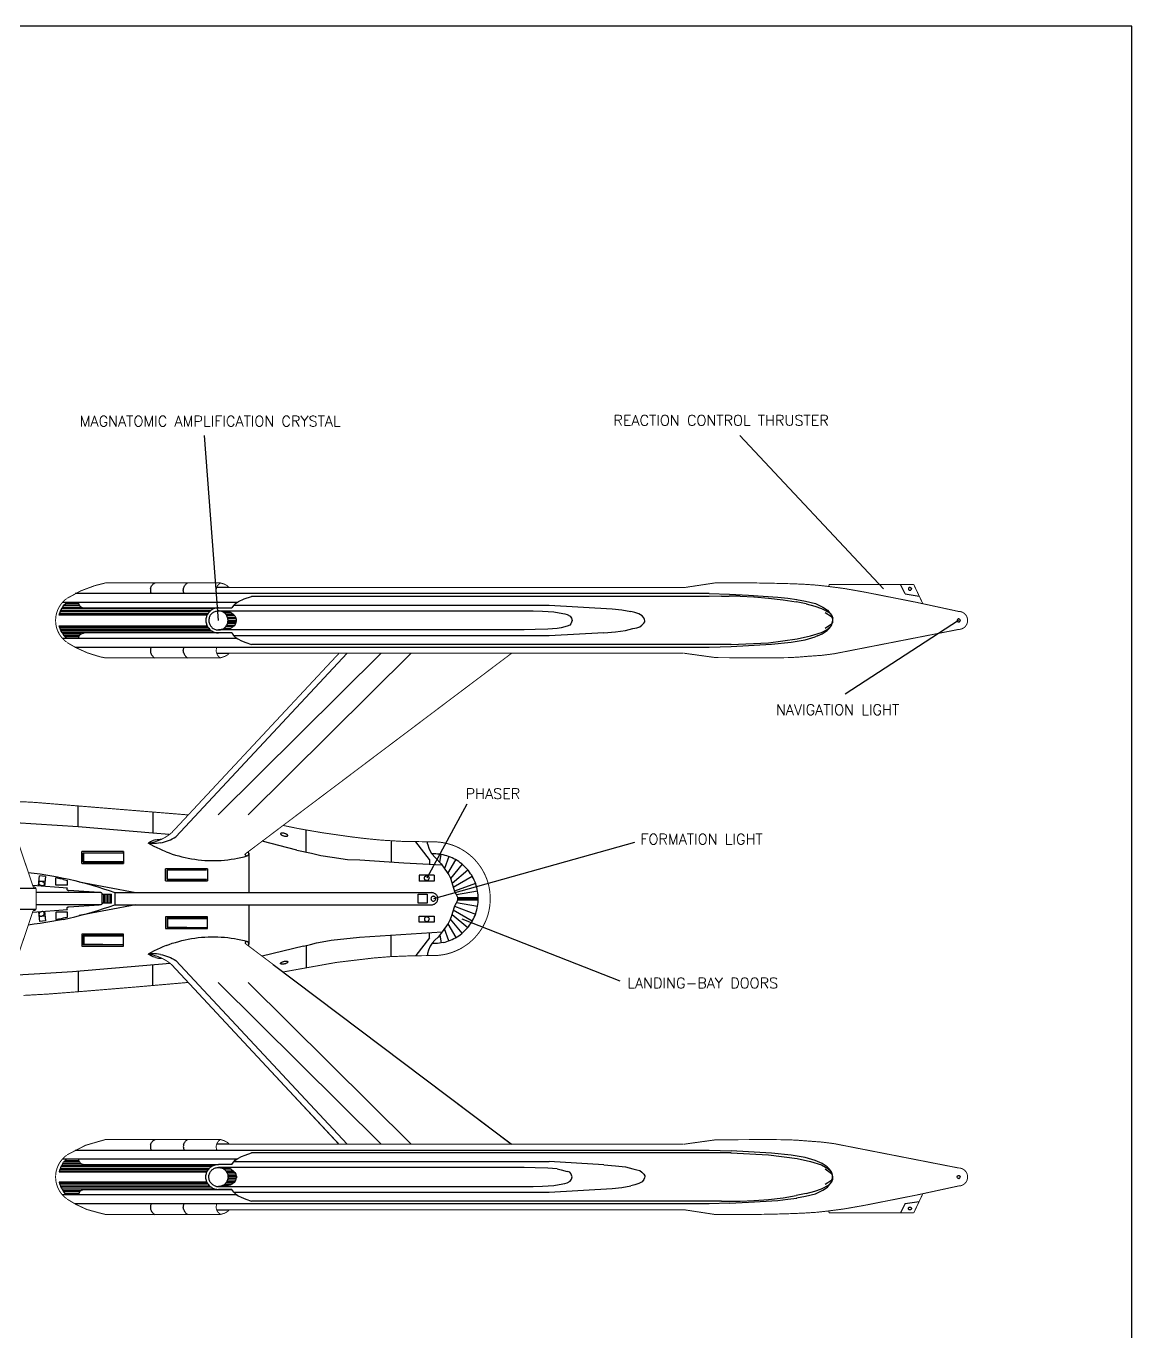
# Model space of a CAD drawing. Extents: x 0.8 to 42.3, y -0.1 to 32.5.
# Drawn here: x 27.52 to 42.33, y 15.02 to 32.52 of the extents above; entities that cross this region are included whole.
import ezdxf

# ---------------------------------------------------------------- set-up
doc = ezdxf.new("R2010")
doc.units = 0
doc.layers.get('0').update_dxf_attribs({"linetype": 'CONTINUOUS'})
doc.layers.add('AELBLOCK', color=7, linetype='CONTINUOUS')
doc.layers.add('UPPER', color=7, linetype='CONTINUOUS')
doc.styles.add('ROMANS', font='ROMAND')

# ---------------------------------------------------------------- blocks, each defined once
blk = doc.blocks.new('BORDER')
for p, q in [((1, 1), (0, 1)), ((1, 0), (1, 1))]:
    blk.add_line(p, q)

msp = doc.modelspace()

# ---------------------------------------------------------------- linework, layer by layer
at = {"layer": 'UPPER'}
for points in [[(30.091, 24.552), (29.903, 27.029)], [(37.078, 27.028), (39.003, 24.976)], [(29.183, 24.981), (29.186, 24.992), (29.191, 25.003), (29.196, 25.014), (29.203, 25.023), (29.211, 25.032), (29.219, 25.04), (29.228, 25.047), (29.238, 25.054)], [(29.63, 24.912), (29.626, 24.923), (29.623, 24.935), (29.622, 24.946), (29.621, 24.958), (29.622, 24.97), (29.624, 24.981), (29.627, 24.992), (29.632, 25.003), (29.637, 25.014), (29.644, 25.023), (29.652, 25.032), (29.66, 25.04), (29.669, 25.047), (29.679, 25.054)], [(39.293, 24.906), (39.229, 25.033)], [(36.667, 24.912), (28.17, 24.912)], [(29.183, 24.981), (29.181, 24.97), (29.18, 24.958), (29.181, 24.946), (29.182, 24.935), (29.185, 24.923), (29.189, 24.912)], [(30.236, 24.993), (30.069, 24.993)], [(30.293, 24.751), (30.32, 24.777), (30.361, 24.805), (30.436, 24.839), (30.536, 24.874)], [(36.667, 24.874), (30.536, 24.874)], [(36.667, 24.912), (36.939, 24.904)], [(36.831, 24.875), (36.667, 24.874)], [(36.831, 24.875), (36.937, 24.877)], [(37.08, 24.875), (36.937, 24.877)], [(36.939, 24.904), (37.192, 24.891)], [(37.08, 24.875), (37.267, 24.867)], [(37.192, 24.891), (37.585, 24.865)], [(37.268, 24.867), (37.463, 24.852)], [(37.463, 24.852), (37.659, 24.829), (37.833, 24.8)], [(37.585, 24.865), (37.72, 24.85)], [(39.293, 24.906), (39.481, 24.879)], [(39.359, 24.994), (39.354, 24.994), (39.349, 24.993), (39.345, 24.991), (39.341, 24.988), (39.338, 24.984), (39.337, 24.979), (39.336, 24.975), (39.337, 24.97), (39.338, 24.965), (39.341, 24.961), (39.345, 24.958), (39.349, 24.956), (39.354, 24.955), (39.359, 24.955), (39.363, 24.956), (39.368, 24.958), (39.371, 24.961), (39.374, 24.965), (39.376, 24.97), (39.376, 24.975)], [(39.359, 24.994), (39.363, 24.993), (39.368, 24.991), (39.371, 24.988), (39.374, 24.984), (39.376, 24.979), (39.376, 24.975)], [(27.958, 24.622), (27.964, 24.642), (27.97, 24.661), (27.977, 24.68), (27.986, 24.698), (27.996, 24.716), (28.007, 24.733), (28.018, 24.749), (28.031, 24.765), (28.045, 24.779), (28.06, 24.793)], [(27.982, 24.69), (29.996, 24.69)], [(30.037, 24.711), (27.993, 24.711)], [(30.341, 24.793), (28.003, 24.793)], [(28.006, 24.731), (28.253, 24.731)], [(28.232, 24.752), (28.021, 24.752)], [(28.223, 24.773), (28.039, 24.773)], [(28.22, 24.792), (28.22, 24.793)], [(28.241, 24.741), (28.235, 24.748), (28.23, 24.756), (28.226, 24.764), (28.223, 24.773), (28.221, 24.782), (28.22, 24.792)], [(28.241, 24.741), (28.248, 24.735), (28.256, 24.73), (28.265, 24.725), (28.274, 24.722), (28.283, 24.721), (28.292, 24.72)], [(28.292, 24.72), (30.091, 24.72)], [(30.091, 24.72), (30.078, 24.719), (30.064, 24.718), (30.051, 24.715), (30.038, 24.711), (30.025, 24.706), (30.013, 24.701), (30.002, 24.694), (29.99, 24.686), (29.98, 24.678), (29.97, 24.668), (29.961, 24.658), (29.953, 24.647), (29.946, 24.636), (29.94, 24.624), (29.934, 24.611), (29.93, 24.599), (29.927, 24.586), (29.925, 24.572), (29.923, 24.559), (29.923, 24.545), (29.925, 24.532), (29.927, 24.518), (29.93, 24.505), (29.934, 24.492), (29.94, 24.48), (29.946, 24.468), (29.953, 24.456), (29.961, 24.446), (29.97, 24.435), (29.98, 24.426), (29.99, 24.418), (30.002, 24.41), (30.013, 24.403), (30.025, 24.397), (30.038, 24.392), (30.051, 24.389), (30.064, 24.386), (30.078, 24.384), (30.091, 24.384)], [(30.025, 24.661), (30.015, 24.655), (30.006, 24.648), (29.998, 24.639), (29.99, 24.631), (29.983, 24.621), (29.977, 24.611), (29.973, 24.6), (29.969, 24.589), (29.966, 24.578), (29.964, 24.566), (29.963, 24.555), (29.963, 24.543), (29.965, 24.532), (29.967, 24.52), (29.971, 24.509), (29.975, 24.498), (29.98, 24.488), (29.987, 24.478), (29.994, 24.469), (30.002, 24.46), (30.01, 24.452), (30.02, 24.445), (30.03, 24.439), (30.04, 24.434), (30.051, 24.43), (30.062, 24.427), (30.074, 24.425), (30.086, 24.424), (30.097, 24.424), (30.109, 24.425), (30.12, 24.427), (30.132, 24.43), (30.143, 24.434), (30.153, 24.439), (30.163, 24.445), (30.172, 24.452), (30.181, 24.46), (30.189, 24.469), (30.196, 24.478), (30.202, 24.488), (30.208, 24.498), (30.212, 24.509), (30.216, 24.52), (30.218, 24.532), (30.219, 24.543), (30.22, 24.555), (30.219, 24.566), (30.217, 24.578), (30.214, 24.589), (30.21, 24.6), (30.205, 24.611), (30.199, 24.621), (30.193, 24.631), (30.185, 24.639), (30.177, 24.648), (30.168, 24.655), (30.158, 24.661), (30.148, 24.667), (30.137, 24.672), (30.126, 24.675), (30.115, 24.678), (30.103, 24.68), (30.091, 24.68)], [(30.025, 24.661), (30.035, 24.667), (30.046, 24.672), (30.057, 24.675), (30.068, 24.678), (30.08, 24.68), (30.091, 24.68)], [(30.091, 24.72), (30.271, 24.72)], [(30.091, 24.72), (30.271, 24.72)], [(30.15, 24.678), (30.091, 24.68)], [(30.091, 24.68), (34.189, 24.68)], [(30.15, 24.678), (30.185, 24.675), (30.217, 24.671), (30.247, 24.664), (30.269, 24.652), (30.289, 24.636)], [(30.293, 24.751), (30.271, 24.72)], [(30.298, 24.757), (34.523, 24.757)], [(34.189, 24.68), (34.31, 24.679), (34.436, 24.674), (34.587, 24.665), (34.659, 24.654), (34.734, 24.638)], [(34.523, 24.757), (35.369, 24.708), (35.498, 24.692), (35.619, 24.671)], [(37.72, 24.85), (37.84, 24.834)], [(37.965, 24.775), (37.833, 24.801)], [(37.839, 24.832), (37.958, 24.809)], [(37.958, 24.809), (38.09, 24.777)], [(37.965, 24.775), (38.081, 24.744)], [(38.081, 24.744), (38.174, 24.713), (38.275, 24.656)], [(38.09, 24.777), (38.189, 24.729), (38.251, 24.689)], [(38.251, 24.689), (38.285, 24.651)], [(29.939, 24.622), (27.958, 24.622)], [(29.942, 24.629), (27.96, 24.629)], [(27.966, 24.649), (29.954, 24.649)], [(29.972, 24.67), (27.973, 24.67)], [(30.289, 24.636), (30.313, 24.612), (30.325, 24.587), (30.329, 24.563), (30.329, 24.54), (30.325, 24.524), (30.314, 24.496), (30.301, 24.479), (30.28, 24.46), (30.25, 24.443), (30.211, 24.432), (30.162, 24.427), (30.091, 24.424)], [(30.188, 24.675), (30.127, 24.675)], [(30.263, 24.655), (30.168, 24.655)], [(30.19, 24.634), (30.293, 24.634)], [(30.312, 24.613), (30.204, 24.613)], [(30.213, 24.593), (30.324, 24.593)], [(30.324, 24.511), (30.213, 24.511)], [(30.331, 24.572), (30.218, 24.572)], [(30.218, 24.531), (30.331, 24.531)], [(30.22, 24.552), (30.332, 24.552)], [(34.734, 24.638), (34.763, 24.63), (34.806, 24.607), (34.824, 24.581), (34.831, 24.551), (34.815, 24.507), (34.802, 24.49), (34.763, 24.476), (34.685, 24.454), (34.63, 24.444), (34.506, 24.434), (34.334, 24.428), (34.189, 24.424)], [(35.723, 24.641), (35.673, 24.658), (35.619, 24.671)], [(35.697, 24.454), (35.738, 24.466), (35.765, 24.487), (35.79, 24.515), (35.805, 24.534), (35.805, 24.547), (35.799, 24.563), (35.79, 24.588), (35.768, 24.615), (35.723, 24.641)], [(38.306, 24.6), (38.22, 24.655)], [(38.223, 24.449), (38.307, 24.508)], [(38.285, 24.651), (38.309, 24.617)], [(38.306, 24.6), (38.321, 24.575)], [(38.307, 24.485), (38.324, 24.549), (38.324, 24.58)], [(38.321, 24.575), (38.319, 24.521), (38.307, 24.508)], [(38.309, 24.617), (38.324, 24.58)], [(40.009, 24.552), (38.49, 23.564)], [(40.012, 24.572), (40.007, 24.572), (40.002, 24.571), (39.998, 24.568), (39.994, 24.565), (39.992, 24.561), (39.99, 24.557), (39.989, 24.552), (39.99, 24.547), (39.992, 24.543), (39.994, 24.539), (39.998, 24.535), (40.002, 24.533), (40.007, 24.532), (40.012, 24.532), (40.016, 24.533), (40.021, 24.535), (40.024, 24.539), (40.027, 24.543), (40.029, 24.547), (40.029, 24.552)], [(40.012, 24.572), (40.016, 24.571), (40.021, 24.568), (40.024, 24.565), (40.027, 24.561), (40.029, 24.557), (40.029, 24.552)], [(28.007, 24.371), (27.996, 24.388), (27.986, 24.406), (27.977, 24.424), (27.97, 24.443), (27.964, 24.462), (27.958, 24.481)], [(27.958, 24.481), (29.939, 24.481)], [(27.96, 24.475), (29.942, 24.475)], [(29.954, 24.454), (27.966, 24.454)], [(27.973, 24.434), (29.972, 24.434)], [(29.996, 24.413), (27.982, 24.413)], [(27.993, 24.393), (30.037, 24.393)], [(28.253, 24.372), (28.006, 24.372)], [(28.007, 24.371), (28.018, 24.355), (28.031, 24.339), (28.045, 24.324), (28.06, 24.311)], [(28.021, 24.352), (28.232, 24.352)], [(28.223, 24.331), (28.039, 24.331)], [(28.22, 24.312), (28.221, 24.321), (28.223, 24.331), (28.226, 24.339), (28.23, 24.348), (28.235, 24.356), (28.241, 24.363), (28.248, 24.369), (28.256, 24.374), (28.265, 24.378), (28.274, 24.381), (28.283, 24.383), (28.292, 24.384)], [(30.091, 24.384), (28.292, 24.384)], [(34.189, 24.424), (30.091, 24.424)], [(30.271, 24.384), (30.091, 24.384)], [(30.188, 24.429), (30.127, 24.429)], [(30.168, 24.449), (30.263, 24.449)], [(30.293, 24.47), (30.19, 24.47)], [(30.204, 24.49), (30.312, 24.49)], [(30.271, 24.384), (30.294, 24.351), (30.318, 24.329), (30.352, 24.304), (30.399, 24.28), (30.457, 24.257), (30.536, 24.23)], [(34.523, 24.347), (30.298, 24.347)], [(35.256, 24.387), (34.523, 24.347)], [(35.256, 24.387), (35.41, 24.401), (35.548, 24.417), (35.646, 24.442), (35.697, 24.454)], [(37.463, 24.253), (37.847, 24.305), (38.023, 24.344)], [(37.504, 24.234), (37.764, 24.261), (37.954, 24.292), (38.085, 24.33)], [(38.025, 24.343), (38.174, 24.389), (38.259, 24.436)], [(38.117, 24.344), (38.085, 24.33)], [(38.119, 24.343), (38.179, 24.371)], [(38.179, 24.371), (38.246, 24.415)], [(38.246, 24.415), (38.278, 24.446), (38.307, 24.485)], [(38.293, 24.467), (38.259, 24.436)], [(30.341, 24.311), (28.003, 24.311)], [(36.667, 24.191), (28.17, 24.191)], [(28.22, 24.311), (28.22, 24.312)], [(29.189, 24.191), (29.185, 24.18), (29.182, 24.169), (29.181, 24.157), (29.18, 24.146), (29.181, 24.134), (29.183, 24.123), (29.186, 24.111), (29.191, 24.1), (29.196, 24.09), (29.203, 24.08), (29.211, 24.072), (29.219, 24.063), (29.228, 24.056), (29.238, 24.05)], [(29.624, 24.123), (29.622, 24.134), (29.621, 24.146), (29.622, 24.157), (29.623, 24.169), (29.626, 24.18), (29.63, 24.191)], [(36.667, 24.23), (30.536, 24.23)], [(36.667, 24.192), (36.961, 24.202)], [(36.96, 24.227), (36.826, 24.229), (36.67, 24.229)], [(36.959, 24.227), (37.463, 24.253)], [(36.962, 24.2), (37.504, 24.234)], [(29.523, 21.65), (31.817, 24.111)], [(29.624, 24.123), (29.627, 24.111), (29.632, 24.1), (29.637, 24.09), (29.644, 24.08), (29.652, 24.072), (29.66, 24.063), (29.669, 24.056), (29.679, 24.05)], [(30.069, 24.111), (30.236, 24.111)], [(32.274, 24.111), (30.089, 21.945)], [(30.491, 21.945), (32.676, 24.111)], [(28.213, 21.789), (28.213, 22.07)], [(33.422, 22.089), (32.883, 21.097)], [(29.215, 21.986), (29.215, 21.705)], [(27.368, 21.845), (28.213, 21.789), (29.215, 21.705)], [(29.215, 21.705), (29.431, 21.686)], [(31.021, 21.672), (31.019, 21.675), (31.016, 21.678), (31.013, 21.681), (31.008, 21.684), (31.003, 21.687), (30.997, 21.69), (30.99, 21.693), (30.983, 21.695), (30.976, 21.697), (30.968, 21.699), (30.961, 21.7), (30.954, 21.701), (30.948, 21.701), (30.942, 21.701), (30.937, 21.7), (30.932, 21.699), (30.929, 21.698), (30.926, 21.696), (30.925, 21.694), (30.924, 21.691), (30.925, 21.688), (30.926, 21.685), (30.929, 21.682), (30.933, 21.679), (30.938, 21.676), (30.943, 21.673), (30.949, 21.67), (30.956, 21.668), (30.963, 21.665), (30.97, 21.663), (30.977, 21.662), (30.984, 21.661), (30.991, 21.66), (30.998, 21.659), (31.004, 21.66), (31.009, 21.66), (31.013, 21.661), (31.017, 21.663), (31.02, 21.665), (31.021, 21.667), (31.022, 21.67), (31.021, 21.672)], [(31.268, 21.448), (31.268, 21.743)], [(29.253, 21.611), (29.235, 21.607), (29.217, 21.601), (29.2, 21.593), (29.183, 21.585), (29.167, 21.575), (29.151, 21.565)], [(29.317, 21.57), (29.289, 21.566), (29.262, 21.563), (29.234, 21.562), (29.206, 21.561), (29.179, 21.562), (29.151, 21.565)], [(29.391, 21.45), (29.349, 21.467), (29.309, 21.484), (29.269, 21.503), (29.229, 21.523), (29.19, 21.543), (29.151, 21.565)], [(29.253, 21.611), (29.271, 21.615), (29.29, 21.617), (29.309, 21.618), (29.327, 21.618)], [(29.317, 21.57), (29.344, 21.576), (29.371, 21.583), (29.398, 21.591), (29.424, 21.6), (29.449, 21.611), (29.474, 21.623), (29.499, 21.636), (29.523, 21.65)], [(31.144, 21.473), (30.676, 21.591)], [(32.407, 21.596), (32.407, 21.311)], [(32.92, 21.347), (32.736, 21.584)], [(32.892, 21.557), (32.894, 21.58)], [(32.892, 21.557), (32.915, 21.488), (32.947, 21.429), (33.001, 21.369), (33.075, 21.288), (33.123, 21.216), (33.178, 21.141), (33.199, 21.099), (33.218, 21.039), (33.254, 20.918), (33.273, 20.887), (33.29, 20.853)], [(35.667, 21.576), (32.972, 20.822)], [(28.822, 21.456), (28.261, 21.456)], [(28.261, 21.296), (28.261, 21.456)], [(28.281, 21.312), (28.281, 21.439), (28.809, 21.439), (28.281, 21.43)], [(28.287, 21.312), (28.287, 21.439)], [(28.822, 21.456), (28.822, 21.296)], [(29.391, 21.45), (29.432, 21.435), (29.474, 21.42), (29.516, 21.407), (29.559, 21.395), (29.602, 21.384), (29.645, 21.373), (29.688, 21.364), (29.732, 21.357), (29.775, 21.35), (29.819, 21.344), (29.863, 21.34), (29.908, 21.336), (29.952, 21.334), (29.996, 21.333), (30.04, 21.333), (30.085, 21.334), (30.129, 21.336), (30.173, 21.34), (30.217, 21.344), (30.261, 21.35), (30.305, 21.357), (30.349, 21.365), (30.392, 21.374), (30.435, 21.384), (30.478, 21.395)], [(30.478, 21.395), (30.473, 21.394), (30.467, 21.395), (30.462, 21.396), (30.458, 21.4), (30.455, 21.404), (30.453, 21.408), (30.452, 21.414), (30.452, 21.419), (30.454, 21.424)], [(30.478, 21.395), (30.484, 21.399), (30.489, 21.404), (30.493, 21.41), (30.496, 21.416), (30.497, 21.423), (30.497, 21.431), (30.496, 21.438), (30.493, 21.444), (30.489, 21.45)], [(30.497, 21.432), (30.497, 20.903)], [(31.144, 21.473), (31.338, 21.431), (31.464, 21.402), (31.615, 21.379), (31.822, 21.349), (31.988, 21.341), (32.576, 21.302), (33.083, 21.278)], [(33.103, 20.235), (33.128, 20.241), (33.152, 20.248), (33.176, 20.256), (33.2, 20.266), (33.223, 20.276), (33.246, 20.287), (33.268, 20.299), (33.29, 20.312), (33.311, 20.326), (33.332, 20.34), (33.352, 20.356), (33.371, 20.373), (33.39, 20.39), (33.408, 20.408), (33.425, 20.427), (33.441, 20.446), (33.457, 20.466), (33.471, 20.487), (33.485, 20.508), (33.498, 20.53), (33.51, 20.553), (33.52, 20.576), (33.53, 20.599), (33.539, 20.623), (33.547, 20.647), (33.554, 20.671), (33.56, 20.696), (33.565, 20.721), (33.568, 20.746), (33.571, 20.771), (33.573, 20.797), (33.573, 20.822), (33.573, 20.848), (33.571, 20.873), (33.568, 20.898), (33.565, 20.923), (33.56, 20.948), (33.554, 20.973), (33.547, 20.997), (33.539, 21.021), (33.53, 21.045), (33.52, 21.069), (33.51, 21.092), (33.498, 21.114), (33.485, 21.136), (33.471, 21.157), (33.457, 21.178), (33.441, 21.198), (33.425, 21.218), (33.408, 21.236), (33.39, 21.255), (33.371, 21.272), (33.352, 21.288), (33.332, 21.304), (33.311, 21.319), (33.29, 21.333), (33.268, 21.346), (33.246, 21.358), (33.223, 21.369), (33.2, 21.379), (33.176, 21.388), (33.152, 21.396), (33.128, 21.403), (33.103, 21.409), (33.078, 21.414), (33.053, 21.418), (33.028, 21.421), (33.003, 21.423), (32.977, 21.424), (32.952, 21.424)], [(33.058, 21.312), (33.076, 21.415)], [(33.177, 21.388), (33.119, 21.226)], [(28.261, 21.296), (28.822, 21.296)], [(28.281, 21.319), (28.809, 21.319)], [(28.281, 21.312), (28.809, 21.312)], [(28.809, 21.319), (28.809, 21.312)], [(29.944, 21.224), (29.383, 21.224)], [(29.383, 21.063), (29.383, 21.224)], [(29.403, 21.08), (29.403, 21.207), (29.932, 21.207), (29.403, 21.198)], [(29.41, 21.08), (29.41, 21.207)], [(29.944, 21.224), (29.944, 21.063)], [(32.92, 21.347), (32.92, 21.286)], [(33.167, 21.161), (33.272, 21.343)], [(33.358, 21.283), (33.201, 21.095)], [(33.222, 21.032), (33.432, 21.209)], [(27.544, 21.175), (27.623, 21.166), (27.702, 21.155), (27.78, 21.143), (27.859, 21.129), (27.937, 21.115), (28.015, 21.099), (28.092, 21.082), (28.169, 21.064), (28.247, 21.045), (28.323, 21.024), (28.4, 21.002), (28.476, 20.979), (28.551, 20.955), (28.627, 20.93), (28.702, 20.903)], [(27.601, 21.005), (28.069, 20.966)], [(27.682, 20.998), (27.693, 21.128)], [(27.759, 21.021), (27.76, 21.016), (27.759, 21.011), (27.757, 21.007), (27.754, 21.003), (27.751, 21), (27.746, 20.997), (27.741, 20.996), (27.736, 20.995), (27.729, 20.995), (27.723, 20.996), (27.717, 20.998), (27.711, 21.001), (27.705, 21.004), (27.7, 21.008), (27.695, 21.013), (27.692, 21.018), (27.689, 21.023), (27.687, 21.028), (27.686, 21.034), (27.686, 21.039), (27.688, 21.043), (27.69, 21.047), (27.693, 21.051), (27.697, 21.054), (27.702, 21.056), (27.707, 21.057), (27.713, 21.057), (27.719, 21.057), (27.726, 21.055), (27.732, 21.053), (27.738, 21.05), (27.743, 21.046), (27.748, 21.042), (27.752, 21.037), (27.756, 21.032), (27.758, 21.026), (27.759, 21.021)], [(27.688, 21.063), (27.767, 21.056)], [(27.773, 21.121), (27.693, 21.128)], [(27.773, 21.121), (27.762, 20.991)], [(28.018, 21.08), (28.001, 21.083), (27.983, 21.087), (27.966, 21.09), (27.949, 21.094), (27.932, 21.097), (27.914, 21.1)], [(28.069, 21.004), (27.914, 21.004), (27.914, 21.1)], [(28.018, 21.08), (28.035, 21.076), (28.052, 21.072), (28.069, 21.068)], [(28.069, 21.004), (28.069, 21.068)], [(28.227, 21.05), (28.985, 20.903)], [(29.383, 21.063), (29.944, 21.063)], [(29.403, 21.086), (29.932, 21.086)], [(29.403, 21.08), (29.932, 21.08)], [(29.932, 21.086), (29.932, 21.08)], [(32.982, 21.136), (32.781, 21.136), (32.781, 21.055)], [(32.982, 21.055), (32.781, 21.055)], [(32.897, 21.068), (32.892, 21.066), (32.886, 21.065), (32.88, 21.065), (32.874, 21.066), (32.869, 21.068), (32.864, 21.071), (32.859, 21.075), (32.856, 21.08), (32.853, 21.085), (32.852, 21.091), (32.851, 21.097), (32.852, 21.103), (32.853, 21.109), (32.856, 21.114), (32.859, 21.119), (32.864, 21.123), (32.869, 21.126), (32.874, 21.128), (32.88, 21.129), (32.886, 21.129), (32.892, 21.128), (32.897, 21.126), (32.903, 21.123), (32.907, 21.119), (32.91, 21.114), (32.913, 21.109), (32.915, 21.103), (32.915, 21.097)], [(32.897, 21.068), (32.903, 21.071), (32.907, 21.075), (32.91, 21.08), (32.913, 21.085), (32.915, 21.091), (32.915, 21.097)], [(32.982, 21.136), (32.982, 21.055)], [(33.238, 20.976), (33.493, 21.123)], [(33.537, 21.028), (33.253, 20.925)], [(26.813, 20.962), (27.648, 20.962)], [(27.609, 20.983), (27.616, 20.983)], [(28.514, 20.903), (27.648, 20.903)], [(28.069, 20.937), (28.066, 20.941), (28.064, 20.946), (28.063, 20.951), (28.064, 20.957), (28.066, 20.961), (28.069, 20.966)], [(28.069, 20.937), (28.074, 20.935), (28.078, 20.933), (28.084, 20.933), (28.089, 20.934)], [(28.495, 20.903), (28.089, 20.934)], [(28.531, 20.893), (28.529, 20.896), (28.527, 20.899), (28.524, 20.9), (28.521, 20.902), (28.518, 20.903), (28.514, 20.903)], [(28.531, 20.893), (28.532, 20.89), (28.533, 20.887), (28.534, 20.884)], [(28.534, 20.884), (28.657, 20.884)], [(28.657, 20.761), (28.534, 20.761), (28.534, 20.884)], [(28.554, 20.884), (28.554, 20.761)], [(28.575, 20.761), (28.575, 20.884)], [(28.595, 20.884), (28.595, 20.761)], [(28.616, 20.761), (28.616, 20.884)], [(28.636, 20.884), (28.636, 20.761)], [(28.657, 20.761), (28.657, 20.884)], [(28.702, 20.903), (28.702, 20.741)], [(28.702, 20.903), (32.951, 20.903)], [(32.768, 20.882), (32.888, 20.882)], [(32.888, 20.762), (32.768, 20.762), (32.768, 20.882)], [(32.888, 20.882), (32.888, 20.762)], [(33.29, 20.853), (33.293, 20.843), (33.293, 20.801), (33.286, 20.782), (33.278, 20.762), (33.26, 20.732), (33.254, 20.722), (33.25, 20.709), (33.215, 20.594), (33.197, 20.543), (33.168, 20.489), (33.088, 20.376), (33.034, 20.306), (32.99, 20.265), (32.955, 20.227), (32.93, 20.185), (32.905, 20.131), (32.892, 20.088)], [(33.004, 20.822), (33.003, 20.828), (33.001, 20.834), (32.999, 20.839), (32.995, 20.844), (32.991, 20.848), (32.986, 20.851), (32.98, 20.853), (32.974, 20.854), (32.969, 20.854), (32.963, 20.853), (32.957, 20.851), (32.952, 20.848), (32.948, 20.844), (32.944, 20.839), (32.942, 20.834), (32.94, 20.828), (32.939, 20.822), (32.94, 20.816), (32.942, 20.811), (32.944, 20.805), (32.948, 20.801), (32.952, 20.797), (32.957, 20.793), (32.963, 20.791), (32.969, 20.79), (32.974, 20.79), (32.98, 20.791), (32.986, 20.793), (32.991, 20.797), (32.995, 20.801), (32.999, 20.805), (33.001, 20.811), (33.003, 20.816), (33.004, 20.822)], [(32.951, 20.741), (32.961, 20.742), (32.97, 20.744), (32.98, 20.747), (32.988, 20.751), (32.997, 20.756), (33.004, 20.762), (33.011, 20.769), (33.017, 20.776), (33.022, 20.785), (33.026, 20.794), (33.029, 20.803), (33.031, 20.812), (33.032, 20.822), (33.031, 20.832), (33.029, 20.842), (33.026, 20.851), (33.022, 20.86), (33.017, 20.868), (33.011, 20.876), (33.004, 20.883), (32.997, 20.889), (32.988, 20.894), (32.98, 20.898), (32.97, 20.901), (32.961, 20.902), (32.951, 20.903)], [(33.28, 20.877), (33.564, 20.927)], [(33.292, 20.836), (33.573, 20.836)], [(26.813, 20.682), (27.648, 20.682)], [(27.601, 20.64), (28.069, 20.679)], [(27.616, 20.662), (27.609, 20.662)], [(28.534, 20.761), (28.533, 20.757), (28.532, 20.754), (28.531, 20.751), (28.529, 20.748), (28.527, 20.746), (28.524, 20.744), (28.521, 20.743), (28.518, 20.742), (28.514, 20.741), (27.648, 20.741)], [(27.762, 20.653), (27.773, 20.524)], [(28.015, 20.545), (28.092, 20.562), (28.169, 20.58), (28.247, 20.6), (28.323, 20.62), (28.4, 20.642), (28.476, 20.665), (28.551, 20.689), (28.627, 20.715), (28.702, 20.741)], [(28.069, 20.679), (28.066, 20.683), (28.064, 20.688), (28.063, 20.693), (28.064, 20.698), (28.066, 20.703), (28.069, 20.707), (28.074, 20.71), (28.078, 20.712), (28.084, 20.712), (28.089, 20.711), (28.495, 20.741)], [(28.985, 20.741), (28.227, 20.595)], [(28.702, 20.741), (32.951, 20.741)], [(30.497, 20.741), (30.497, 20.212)], [(33.493, 20.521), (33.238, 20.668)], [(33.253, 20.72), (33.537, 20.616)], [(33.564, 20.718), (33.28, 20.768)], [(33.573, 20.822), (33.292, 20.822)], [(33.292, 20.808), (33.573, 20.808)], [(28.015, 20.545), (27.937, 20.529), (27.859, 20.515), (27.78, 20.502), (27.702, 20.49), (27.623, 20.479), (27.544, 20.469)], [(27.682, 20.646), (27.693, 20.517)], [(27.759, 20.623), (27.76, 20.629), (27.759, 20.633), (27.757, 20.638), (27.754, 20.642), (27.751, 20.645), (27.746, 20.647), (27.741, 20.649), (27.736, 20.65), (27.729, 20.649), (27.723, 20.648), (27.717, 20.646), (27.711, 20.644), (27.705, 20.64), (27.7, 20.636), (27.695, 20.631), (27.692, 20.626), (27.689, 20.621), (27.687, 20.616), (27.686, 20.611), (27.686, 20.606), (27.688, 20.601), (27.69, 20.597), (27.693, 20.593), (27.697, 20.591), (27.702, 20.589), (27.707, 20.587), (27.713, 20.587), (27.719, 20.588), (27.726, 20.589), (27.732, 20.592), (27.738, 20.595), (27.743, 20.599), (27.748, 20.603), (27.752, 20.608), (27.756, 20.613), (27.758, 20.618), (27.759, 20.623)], [(27.767, 20.588), (27.688, 20.581)], [(27.773, 20.524), (27.693, 20.517)], [(27.914, 20.641), (27.914, 20.544)], [(28.069, 20.641), (27.914, 20.641)], [(27.914, 20.544), (27.932, 20.547), (27.949, 20.551), (27.966, 20.554), (27.983, 20.558), (28.001, 20.561), (28.018, 20.565), (28.035, 20.569), (28.052, 20.572), (28.069, 20.576)], [(28.069, 20.576), (28.069, 20.641)], [(29.944, 20.581), (29.383, 20.581), (29.383, 20.421)], [(29.932, 20.564), (29.403, 20.564)], [(29.403, 20.564), (29.403, 20.437)], [(29.403, 20.558), (29.932, 20.558)], [(29.41, 20.564), (29.41, 20.437)], [(29.932, 20.558), (29.932, 20.564)], [(29.944, 20.421), (29.944, 20.581)], [(32.781, 20.589), (32.982, 20.589)], [(32.982, 20.589), (32.982, 20.509), (32.781, 20.509), (32.781, 20.589)], [(32.897, 20.576), (32.892, 20.578), (32.886, 20.579), (32.88, 20.579), (32.874, 20.578), (32.869, 20.576), (32.864, 20.573), (32.859, 20.569), (32.856, 20.564), (32.853, 20.559), (32.852, 20.553), (32.851, 20.547), (32.852, 20.542), (32.853, 20.536), (32.856, 20.531), (32.859, 20.526), (32.864, 20.522), (32.869, 20.519), (32.874, 20.517), (32.88, 20.516), (32.886, 20.516), (32.892, 20.517), (32.897, 20.519), (32.903, 20.522), (32.907, 20.526), (32.91, 20.531), (32.913, 20.536), (32.915, 20.542), (32.915, 20.547)], [(32.897, 20.576), (32.903, 20.573), (32.907, 20.569), (32.91, 20.564), (32.913, 20.559), (32.915, 20.553), (32.915, 20.547)], [(33.167, 20.484), (33.272, 20.301)], [(33.358, 20.361), (33.201, 20.549)], [(33.222, 20.612), (33.432, 20.435)], [(35.475, 19.715), (33.358, 20.549)], [(28.261, 20.349), (28.261, 20.188), (28.822, 20.188), (28.822, 20.349), (28.261, 20.349)], [(28.281, 20.332), (28.809, 20.332)], [(28.809, 20.205), (28.281, 20.205), (28.281, 20.332)], [(28.281, 20.326), (28.809, 20.326)], [(28.287, 20.332), (28.287, 20.205)], [(28.809, 20.326), (28.809, 20.332)], [(29.383, 20.421), (29.944, 20.421)], [(29.391, 20.194), (29.432, 20.21), (29.474, 20.224), (29.516, 20.237), (29.559, 20.25), (29.602, 20.261), (29.645, 20.271), (29.688, 20.28), (29.732, 20.288), (29.775, 20.295), (29.819, 20.3), (29.863, 20.305), (29.908, 20.308), (29.952, 20.31), (29.996, 20.311), (30.04, 20.311), (30.085, 20.31), (30.129, 20.308), (30.173, 20.305), (30.217, 20.3), (30.261, 20.294), (30.305, 20.288), (30.349, 20.28), (30.392, 20.271), (30.435, 20.261), (30.478, 20.249)], [(29.403, 20.447), (29.932, 20.437)], [(29.403, 20.437), (29.932, 20.437)], [(31.23, 20.188), (31.325, 20.21), (31.406, 20.231), (31.483, 20.245), (31.603, 20.265), (31.98, 20.306), (33.088, 20.376)], [(32.407, 20.048), (32.407, 20.333)], [(32.92, 20.297), (32.92, 20.359)], [(33.058, 20.332), (33.076, 20.23)], [(33.177, 20.257), (33.119, 20.418)], [(28.809, 20.205), (28.281, 20.214)], [(29.391, 20.194), (29.349, 20.178), (29.309, 20.16), (29.269, 20.141), (29.229, 20.122), (29.19, 20.101), (29.151, 20.08)], [(30.478, 20.25), (30.473, 20.25), (30.467, 20.25), (30.462, 20.248), (30.458, 20.245), (30.455, 20.241), (30.453, 20.236), (30.452, 20.231), (30.452, 20.225), (30.454, 20.22)], [(30.497, 20.214), (30.497, 20.221), (30.496, 20.228), (30.493, 20.235), (30.489, 20.241), (30.484, 20.246), (30.478, 20.25)], [(30.497, 20.214), (30.496, 20.207), (30.493, 20.2), (30.489, 20.194)], [(31.23, 20.188), (30.676, 20.053)], [(31.268, 20.196), (31.268, 19.902)], [(32.92, 20.297), (32.736, 20.06)], [(33.103, 20.235), (33.078, 20.23), (33.053, 20.226), (33.028, 20.223), (33.003, 20.221), (32.977, 20.22), (32.952, 20.221)], [(27.395, 19.8), (27.775, 19.823), (28.136, 19.848), (29.445, 19.959)], [(29.317, 20.074), (29.289, 20.078), (29.262, 20.081), (29.234, 20.083), (29.206, 20.083), (29.179, 20.082), (29.151, 20.08)], [(29.253, 20.033), (29.235, 20.038), (29.217, 20.044), (29.2, 20.051), (29.183, 20.059), (29.167, 20.069), (29.151, 20.08)], [(29.253, 20.033), (29.271, 20.03), (29.29, 20.027), (29.309, 20.026), (29.327, 20.027)], [(29.317, 20.074), (29.344, 20.069), (29.371, 20.062), (29.398, 20.054), (29.424, 20.044), (29.449, 20.034), (29.474, 20.022), (29.499, 20.009), (29.523, 19.995)], [(29.523, 19.995), (31.817, 17.534)], [(31.021, 19.972), (31.019, 19.969), (31.016, 19.966), (31.013, 19.963), (31.008, 19.96), (31.003, 19.957), (30.997, 19.954), (30.99, 19.951), (30.983, 19.949), (30.976, 19.947), (30.968, 19.946), (30.961, 19.944), (30.954, 19.944), (30.948, 19.943), (30.942, 19.944), (30.937, 19.944), (30.932, 19.945), (30.929, 19.947), (30.926, 19.949), (30.925, 19.951), (30.924, 19.953), (30.925, 19.956), (30.926, 19.959), (30.929, 19.962), (30.933, 19.965), (30.938, 19.968), (30.943, 19.971), (30.949, 19.974), (30.956, 19.977), (30.963, 19.979), (30.97, 19.981), (30.977, 19.983), (30.984, 19.984), (30.991, 19.985), (30.998, 19.985), (31.004, 19.985), (31.009, 19.984), (31.013, 19.983), (31.017, 19.982), (31.02, 19.98), (31.021, 19.977), (31.022, 19.975), (31.021, 19.972)], [(32.892, 20.088), (32.894, 20.064)], [(28.213, 19.855), (28.213, 19.574)], [(29.215, 19.658), (29.215, 19.939)], [(31.707, 17.534), (29.464, 19.939)], [(30.827, 19.939), (34.019, 17.534)], [(32.274, 17.534), (30.089, 19.7)], [(30.491, 19.7), (32.676, 17.534)], [(29.183, 17.522), (29.181, 17.51), (29.18, 17.499), (29.181, 17.487), (29.182, 17.475), (29.185, 17.464), (29.189, 17.453)], [(29.183, 17.522), (29.186, 17.533), (29.191, 17.544), (29.196, 17.554), (29.203, 17.564), (29.211, 17.573), (29.219, 17.581), (29.228, 17.588), (29.238, 17.594)], [(29.624, 17.522), (29.622, 17.51), (29.621, 17.499), (29.622, 17.487), (29.623, 17.475), (29.626, 17.464), (29.63, 17.453)], [(29.624, 17.522), (29.627, 17.533), (29.632, 17.544), (29.637, 17.554), (29.644, 17.564), (29.652, 17.573), (29.66, 17.581), (29.669, 17.588), (29.679, 17.594)], [(30.236, 17.534), (30.069, 17.534)], [(28.003, 17.334), (30.341, 17.334)], [(28.007, 17.273), (28.018, 17.29), (28.031, 17.305), (28.045, 17.32), (28.06, 17.334)], [(28.17, 17.453), (36.667, 17.453)], [(28.22, 17.332), (28.22, 17.334)], [(28.241, 17.282), (28.235, 17.289), (28.23, 17.297), (28.226, 17.305), (28.223, 17.314), (28.221, 17.323), (28.22, 17.332)], [(30.271, 17.261), (30.279, 17.274), (30.296, 17.296), (30.318, 17.316), (30.351, 17.34), (30.399, 17.365), (30.451, 17.386), (30.536, 17.415)], [(36.667, 17.415), (30.536, 17.415)], [(36.667, 17.452), (36.961, 17.443)], [(36.96, 17.418), (36.826, 17.416), (36.67, 17.416)], [(36.959, 17.418), (37.463, 17.391), (37.847, 17.339), (38.023, 17.3)], [(38.117, 17.3), (38.085, 17.315), (37.954, 17.353), (37.764, 17.384), (37.504, 17.411), (36.962, 17.445)], [(28.007, 17.273), (27.996, 17.256), (27.986, 17.239), (27.977, 17.221), (27.97, 17.202), (27.964, 17.183), (27.958, 17.163)], [(27.958, 17.163), (29.939, 17.163)], [(27.96, 17.169), (29.942, 17.169)], [(29.954, 17.19), (27.966, 17.19)], [(27.973, 17.211), (29.972, 17.211)], [(29.996, 17.231), (27.982, 17.231)], [(27.993, 17.252), (30.037, 17.252)], [(28.006, 17.272), (28.253, 17.272)], [(28.232, 17.293), (28.021, 17.293)], [(28.039, 17.313), (28.223, 17.313)], [(28.241, 17.282), (28.248, 17.275), (28.256, 17.27), (28.265, 17.266), (28.274, 17.263), (28.283, 17.261), (28.292, 17.261)], [(28.292, 17.261), (30.091, 17.261)], [(30.013, 16.944), (30.002, 16.95), (29.99, 16.958), (29.98, 16.967), (29.97, 16.976), (29.961, 16.986), (29.953, 16.997), (29.946, 17.008), (29.94, 17.02), (29.934, 17.033), (29.93, 17.046), (29.927, 17.059), (29.925, 17.072), (29.923, 17.086), (29.923, 17.099), (29.925, 17.113), (29.927, 17.126), (29.93, 17.139), (29.934, 17.152), (29.94, 17.165), (29.946, 17.177), (29.953, 17.188), (29.961, 17.199), (29.97, 17.209), (29.98, 17.218), (29.99, 17.227), (30.002, 17.235), (30.013, 17.241), (30.025, 17.247), (30.038, 17.252), (30.051, 17.256), (30.064, 17.258), (30.078, 17.26), (30.091, 17.261)], [(30.025, 16.983), (30.015, 16.989), (30.006, 16.997), (29.998, 17.005), (29.99, 17.014), (29.983, 17.023), (29.977, 17.033), (29.973, 17.044), (29.969, 17.055), (29.966, 17.066), (29.964, 17.078), (29.963, 17.09), (29.963, 17.101), (29.965, 17.113), (29.967, 17.124), (29.971, 17.135), (29.975, 17.146), (29.98, 17.157), (29.987, 17.166), (29.994, 17.176), (30.002, 17.184), (30.01, 17.192), (30.02, 17.199), (30.03, 17.205), (30.04, 17.21), (30.051, 17.214), (30.062, 17.217), (30.074, 17.22), (30.086, 17.221), (30.097, 17.221), (30.109, 17.22), (30.12, 17.217), (30.132, 17.214), (30.143, 17.21), (30.153, 17.205), (30.163, 17.199), (30.172, 17.192), (30.181, 17.184), (30.189, 17.176), (30.196, 17.166), (30.202, 17.157), (30.208, 17.146), (30.212, 17.135), (30.216, 17.124), (30.218, 17.113), (30.219, 17.101), (30.22, 17.09), (30.219, 17.078), (30.217, 17.066), (30.214, 17.055), (30.21, 17.044), (30.205, 17.033), (30.199, 17.023), (30.193, 17.014), (30.185, 17.005), (30.177, 16.997), (30.168, 16.989), (30.158, 16.983), (30.148, 16.977), (30.137, 16.973), (30.126, 16.969), (30.115, 16.966), (30.103, 16.965), (30.091, 16.964)], [(30.271, 17.261), (30.091, 17.261)], [(30.15, 17.219), (30.091, 17.221)], [(34.189, 17.221), (30.091, 17.221)], [(30.15, 17.219), (30.185, 17.216), (30.217, 17.211), (30.247, 17.204), (30.269, 17.193), (30.289, 17.177), (30.313, 17.153), (30.325, 17.128), (30.329, 17.104), (30.329, 17.081), (30.325, 17.065), (30.314, 17.036), (30.301, 17.019), (30.28, 17), (30.25, 16.983), (30.211, 16.973), (30.162, 16.968), (30.091, 16.964)], [(30.127, 17.216), (30.188, 17.216)], [(30.263, 17.195), (30.168, 17.195)], [(30.19, 17.175), (30.293, 17.175)], [(30.312, 17.154), (30.204, 17.154)], [(30.298, 17.298), (34.523, 17.298)], [(34.63, 17.2), (34.506, 17.211), (34.334, 17.216), (34.189, 17.221)], [(35.256, 17.257), (34.523, 17.298)], [(34.63, 17.2), (34.685, 17.19), (34.763, 17.168)], [(34.734, 17.007), (34.763, 17.015), (34.806, 17.038), (34.824, 17.063), (34.831, 17.094), (34.815, 17.137), (34.802, 17.155), (34.763, 17.168)], [(35.256, 17.257), (35.41, 17.244), (35.548, 17.227), (35.646, 17.203), (35.697, 17.19)], [(35.697, 17.19), (35.738, 17.178), (35.765, 17.157), (35.79, 17.129), (35.805, 17.11), (35.805, 17.097), (35.799, 17.081), (35.79, 17.057), (35.768, 17.029), (35.723, 17.003), (35.673, 16.987), (35.619, 16.973)], [(38.025, 17.301), (38.174, 17.256), (38.259, 17.208), (38.293, 17.177)], [(38.246, 17.229), (38.179, 17.273), (38.119, 17.301)], [(38.321, 17.069), (38.319, 17.124), (38.307, 17.136), (38.223, 17.195)], [(38.324, 17.065), (38.324, 17.096), (38.307, 17.16), (38.278, 17.198), (38.246, 17.229)], [(27.958, 17.022), (27.964, 17.002), (27.97, 16.983), (27.977, 16.964), (27.986, 16.946), (27.996, 16.929), (28.007, 16.912), (28.018, 16.895), (28.031, 16.88), (28.045, 16.865), (28.06, 16.851)], [(29.939, 17.022), (27.958, 17.022)], [(27.96, 17.016), (29.942, 17.016)], [(29.954, 16.995), (27.966, 16.995)], [(30.025, 16.983), (30.035, 16.977), (30.046, 16.973), (30.057, 16.969), (30.068, 16.966), (30.08, 16.965), (30.091, 16.964)], [(30.168, 16.99), (30.263, 16.99)], [(30.293, 17.01), (30.19, 17.01)], [(30.204, 17.031), (30.312, 17.031)], [(30.213, 17.134), (30.324, 17.134)], [(30.324, 17.051), (30.213, 17.051)], [(30.218, 17.113), (30.331, 17.113)], [(30.331, 17.072), (30.218, 17.072)], [(30.332, 17.093), (30.22, 17.093)], [(30.332, 17.103), (30.332, 17.082)], [(34.189, 16.964), (34.31, 16.966), (34.436, 16.97), (34.587, 16.979)], [(34.587, 16.979), (34.659, 16.99), (34.734, 17.007)], [(38.081, 16.901), (38.174, 16.932), (38.275, 16.989)], [(38.306, 17.044), (38.22, 16.99)], [(38.251, 16.956), (38.285, 16.994)], [(38.285, 16.994), (38.309, 17.028)], [(38.306, 17.044), (38.321, 17.069)], [(38.309, 17.028), (38.324, 17.065)], [(40.012, 17.073), (40.007, 17.073), (40.002, 17.074), (39.998, 17.076), (39.994, 17.079), (39.992, 17.083), (39.99, 17.088), (39.989, 17.093), (39.99, 17.097), (39.992, 17.102), (39.994, 17.106), (39.998, 17.109), (40.002, 17.111), (40.007, 17.112), (40.012, 17.112), (40.016, 17.111), (40.021, 17.109), (40.024, 17.106), (40.027, 17.102), (40.029, 17.097), (40.029, 17.093)], [(40.012, 17.073), (40.016, 17.074), (40.021, 17.076), (40.024, 17.079), (40.027, 17.083), (40.029, 17.088), (40.029, 17.093)], [(27.973, 16.974), (29.972, 16.974)], [(29.996, 16.954), (27.982, 16.954)], [(27.993, 16.933), (30.037, 16.933)], [(30.341, 16.851), (28.003, 16.851)], [(28.006, 16.913), (28.253, 16.913)], [(28.232, 16.892), (28.021, 16.892)], [(28.039, 16.872), (28.223, 16.872)], [(28.241, 16.903), (28.235, 16.896), (28.23, 16.889), (28.226, 16.88), (28.223, 16.871), (28.221, 16.862), (28.22, 16.853)], [(28.22, 16.851), (28.22, 16.853)], [(28.241, 16.903), (28.248, 16.91), (28.256, 16.915), (28.265, 16.919), (28.274, 16.922), (28.283, 16.924), (28.292, 16.924)], [(28.292, 16.924), (30.091, 16.924)], [(30.013, 16.944), (30.025, 16.938), (30.038, 16.933), (30.051, 16.929), (30.064, 16.927), (30.078, 16.925), (30.091, 16.924)], [(30.091, 16.964), (34.189, 16.964)], [(30.271, 16.924), (30.091, 16.924)], [(30.091, 16.924), (30.271, 16.924)], [(30.188, 16.969), (30.127, 16.969)], [(30.296, 16.889), (30.271, 16.924)], [(30.296, 16.889), (30.32, 16.866), (30.354, 16.842), (30.398, 16.821), (30.458, 16.797), (30.536, 16.77)], [(30.298, 16.887), (34.523, 16.887)], [(34.523, 16.887), (35.369, 16.937), (35.498, 16.952), (35.619, 16.973)], [(37.463, 16.792), (37.659, 16.815), (37.833, 16.844)], [(37.585, 16.779), (37.72, 16.794), (37.84, 16.81)], [(37.965, 16.87), (37.833, 16.843)], [(37.839, 16.812), (37.958, 16.836)], [(37.958, 16.836), (38.09, 16.868)], [(37.965, 16.87), (38.081, 16.901)], [(38.09, 16.868), (38.189, 16.915), (38.251, 16.956)], [(36.667, 16.732), (28.17, 16.732)], [(29.189, 16.732), (29.185, 16.721), (29.182, 16.71), (29.181, 16.698), (29.18, 16.686), (29.181, 16.675), (29.183, 16.663), (29.186, 16.652), (29.191, 16.641), (29.196, 16.631), (29.203, 16.621), (29.211, 16.612), (29.219, 16.604), (29.228, 16.597), (29.238, 16.591)], [(29.624, 16.663), (29.622, 16.675), (29.621, 16.686), (29.622, 16.698), (29.623, 16.71), (29.626, 16.721), (29.63, 16.732)], [(29.624, 16.663), (29.627, 16.652), (29.632, 16.641), (29.637, 16.631), (29.644, 16.621), (29.652, 16.612), (29.66, 16.604), (29.669, 16.597), (29.679, 16.591)], [(30.069, 16.651), (30.236, 16.651)], [(36.667, 16.77), (30.536, 16.77)], [(36.831, 16.77), (36.667, 16.77)], [(36.939, 16.741), (36.667, 16.732)], [(36.831, 16.77), (36.937, 16.768)], [(36.937, 16.768), (37.08, 16.77)], [(36.939, 16.741), (37.192, 16.753)], [(37.08, 16.77), (37.267, 16.777)], [(37.192, 16.753), (37.585, 16.779)], [(37.268, 16.777), (37.463, 16.792)], [(39.293, 16.738), (39.229, 16.611)], [(39.293, 16.738), (39.481, 16.765)], [(39.376, 16.67), (39.376, 16.665), (39.374, 16.661), (39.371, 16.657), (39.368, 16.653), (39.363, 16.651), (39.359, 16.65), (39.354, 16.65), (39.349, 16.651), (39.345, 16.653), (39.341, 16.657), (39.338, 16.661), (39.337, 16.665), (39.336, 16.67), (39.337, 16.675), (39.338, 16.679), (39.341, 16.683), (39.345, 16.686), (39.349, 16.689), (39.354, 16.69), (39.359, 16.69), (39.363, 16.689), (39.368, 16.686), (39.371, 16.683), (39.374, 16.679), (39.376, 16.675), (39.376, 16.67)]]:
    msp.add_lwpolyline(points, dxfattribs=at)
at = {"layer": 'UPPER', "const_width": 0.0128}
for points in [[(28.43, 25.016), (28.577, 25.054)], [(30.12, 25.054), (28.577, 25.054)], [(30.071, 24.912), (30.067, 24.923), (30.064, 24.935), (30.063, 24.946), (30.062, 24.958), (30.063, 24.97), (30.065, 24.981), (30.069, 24.992), (30.073, 25.003), (30.078, 25.014), (30.085, 25.023), (30.093, 25.032), (30.101, 25.04), (30.11, 25.047), (30.12, 25.054)], [(30.12, 25.054), (30.174, 25.037), (30.21, 25.017), (30.236, 24.993)], [(36.326, 24.991), (36.757, 25.056), (37.181, 25.056)], [(37.181, 25.056), (37.55, 25.049)], [(37.55, 25.049), (37.787, 25.043)], [(37.787, 25.043), (37.943, 25.036)], [(37.943, 25.036), (38.104, 25.025)], [(38.105, 25.025), (38.256, 25.008)], [(38.272, 25.023), (38.273, 25.025), (38.273, 25.026), (38.274, 25.028), (38.275, 25.029), (38.276, 25.031), (38.277, 25.032), (38.279, 25.032), (38.281, 25.033), (38.283, 25.033)], [(38.272, 25.023), (38.272, 25.008)], [(38.283, 25.033), (39.408, 25.033)], [(39.408, 25.033), (39.528, 24.779)], [(28.064, 24.848), (28.248, 24.948)], [(28.248, 24.948), (28.43, 25.016)], [(30.236, 24.993), (36.324, 24.993)], [(38.256, 25.008), (38.473, 24.98)], [(38.473, 24.98), (38.746, 24.932)], [(39.445, 24.794), (38.746, 24.932)], [(28.059, 24.844), (28.043, 24.832), (28.028, 24.819), (28.014, 24.805), (28, 24.79), (27.987, 24.775), (27.975, 24.759), (27.964, 24.742), (27.954, 24.725), (27.945, 24.707), (27.937, 24.689), (27.93, 24.67), (27.924, 24.651), (27.919, 24.631), (27.915, 24.612), (27.912, 24.592), (27.911, 24.572), (27.91, 24.552), (27.911, 24.532), (27.912, 24.512), (27.915, 24.492), (27.919, 24.472), (27.924, 24.453), (27.93, 24.434), (27.937, 24.415), (27.945, 24.397), (27.954, 24.379), (27.964, 24.362), (27.975, 24.345), (27.987, 24.329), (28, 24.314), (28.014, 24.299), (28.028, 24.285), (28.043, 24.272), (28.059, 24.26)], [(39.445, 24.794), (40.009, 24.672)], [(40.009, 24.431), (40.021, 24.432), (40.032, 24.433), (40.043, 24.436), (40.054, 24.44), (40.065, 24.445), (40.074, 24.45), (40.084, 24.457), (40.093, 24.465), (40.1, 24.473), (40.108, 24.482), (40.114, 24.492), (40.119, 24.502), (40.123, 24.512), (40.126, 24.523), (40.129, 24.535), (40.13, 24.546), (40.13, 24.558), (40.129, 24.569), (40.126, 24.58), (40.123, 24.591), (40.119, 24.602), (40.114, 24.612), (40.108, 24.622), (40.1, 24.631), (40.093, 24.639), (40.084, 24.647), (40.074, 24.653), (40.065, 24.659), (40.054, 24.664), (40.043, 24.668), (40.032, 24.67), (40.021, 24.672), (40.009, 24.672)], [(38.342, 24.105), (40.009, 24.431)], [(28.064, 24.255), (28.18, 24.188), (28.338, 24.116), (28.509, 24.063), (28.577, 24.05)], [(30.065, 24.123), (30.063, 24.134), (30.062, 24.146), (30.063, 24.157), (30.064, 24.169), (30.067, 24.18), (30.071, 24.191)], [(30.12, 24.05), (28.577, 24.05)], [(31.707, 24.111), (29.464, 21.705)], [(30.065, 24.123), (30.069, 24.111), (30.073, 24.1), (30.078, 24.09), (30.085, 24.08), (30.093, 24.072), (30.101, 24.063), (30.11, 24.056), (30.12, 24.05)], [(30.178, 24.07), (30.12, 24.05)], [(30.178, 24.07), (30.214, 24.09), (30.236, 24.111)], [(36.324, 24.111), (30.236, 24.111)], [(34.019, 24.111), (30.454, 21.424)], [(36.33, 24.112), (36.757, 24.053), (37.47, 24.05)], [(37.47, 24.05), (37.736, 24.053)], [(37.736, 24.053), (37.863, 24.06)], [(37.863, 24.06), (37.991, 24.071)], [(37.991, 24.071), (38.18, 24.084), (38.342, 24.105)], [(27.146, 22.105), (27.149, 22.114), (27.171, 22.122), (27.256, 22.126), (27.374, 22.125), (27.533, 22.118), (27.64, 22.112), (29.687, 21.945)], [(29.151, 21.565), (29.18, 21.57), (29.208, 21.576), (29.236, 21.583), (29.263, 21.592), (29.29, 21.602), (29.317, 21.613), (29.343, 21.625), (29.369, 21.639), (29.394, 21.654), (29.418, 21.67), (29.441, 21.687), (29.464, 21.705)], [(30.959, 21.804), (31.167, 21.761), (31.484, 21.706), (31.878, 21.65), (31.985, 21.637), (32.11, 21.623), (32.276, 21.607), (32.557, 21.59)], [(27.415, 21.56), (27.609, 20.983)], [(32.557, 21.59), (32.972, 21.584)], [(33.141, 20.079), (33.169, 20.086), (33.196, 20.094), (33.223, 20.103), (33.25, 20.113), (33.276, 20.124), (33.302, 20.136), (33.328, 20.148), (33.353, 20.162), (33.377, 20.177), (33.401, 20.193), (33.424, 20.209), (33.447, 20.226), (33.469, 20.245), (33.49, 20.264), (33.51, 20.283), (33.53, 20.304), (33.549, 20.325), (33.567, 20.347), (33.585, 20.37), (33.601, 20.393), (33.617, 20.417), (33.632, 20.441), (33.645, 20.466), (33.658, 20.492), (33.67, 20.517), (33.681, 20.544), (33.691, 20.57), (33.7, 20.598), (33.708, 20.625), (33.715, 20.653), (33.72, 20.681), (33.725, 20.709), (33.729, 20.737), (33.731, 20.765), (33.733, 20.794), (33.734, 20.822), (33.733, 20.851), (33.731, 20.879), (33.729, 20.908), (33.725, 20.936), (33.72, 20.964), (33.715, 20.992), (33.708, 21.019), (33.7, 21.047), (33.691, 21.074), (33.681, 21.101), (33.67, 21.127), (33.658, 21.153), (33.645, 21.178), (33.632, 21.203), (33.617, 21.228), (33.601, 21.252), (33.585, 21.275), (33.567, 21.297), (33.549, 21.319), (33.53, 21.341), (33.51, 21.361), (33.49, 21.381), (33.469, 21.4), (33.447, 21.418), (33.424, 21.435), (33.401, 21.452), (33.377, 21.467), (33.353, 21.482), (33.328, 21.496), (33.302, 21.509), (33.276, 21.521), (33.25, 21.532), (33.223, 21.542), (33.196, 21.55), (33.169, 21.558), (33.141, 21.565), (33.113, 21.571), (33.085, 21.576), (33.057, 21.579), (33.028, 21.582), (33, 21.584), (32.972, 21.584)], [(27.644, 20.967), (27.641, 20.971), (27.637, 20.975), (27.632, 20.978), (27.627, 20.981), (27.622, 20.982), (27.616, 20.983)], [(27.644, 20.967), (27.646, 20.961), (27.648, 20.956), (27.648, 20.95)], [(27.648, 20.95), (27.648, 20.694)], [(27.609, 20.662), (27.415, 20.084)], [(27.616, 20.662), (27.622, 20.662), (27.627, 20.664), (27.632, 20.666), (27.637, 20.669), (27.641, 20.673), (27.644, 20.678), (27.646, 20.683), (27.648, 20.688), (27.648, 20.694)], [(30.454, 20.22), (34.019, 17.534)], [(29.151, 20.08), (29.18, 20.075), (29.208, 20.069), (29.236, 20.061), (29.263, 20.053), (29.29, 20.043), (29.317, 20.031), (29.343, 20.019), (29.369, 20.005), (29.394, 19.991), (29.418, 19.975), (29.441, 19.958), (29.464, 19.939)], [(31.671, 19.968), (30.959, 19.84)], [(31.671, 19.968), (32.168, 20.027), (32.402, 20.046), (32.692, 20.057), (32.972, 20.06)], [(33.141, 20.079), (33.113, 20.073), (33.085, 20.069), (33.057, 20.065), (33.028, 20.062), (33, 20.061), (32.972, 20.06)], [(29.464, 19.939), (31.707, 17.534)], [(27.48, 19.526), (27.809, 19.544), (28.234, 19.577), (28.94, 19.635), (29.687, 19.7)], [(28.311, 17.517), (28.064, 17.389)], [(28.311, 17.517), (28.577, 17.594)], [(30.12, 17.594), (28.577, 17.594)], [(30.071, 17.453), (30.067, 17.464), (30.064, 17.475), (30.063, 17.487), (30.062, 17.499), (30.063, 17.51), (30.065, 17.522), (30.069, 17.533), (30.073, 17.544), (30.078, 17.554), (30.085, 17.564), (30.093, 17.573), (30.101, 17.581), (30.11, 17.588), (30.12, 17.594)], [(30.12, 17.594), (30.171, 17.578), (30.213, 17.555), (30.236, 17.534)], [(30.236, 17.534), (36.324, 17.534)], [(36.757, 17.591), (36.33, 17.532)], [(36.757, 17.591), (37.47, 17.594)], [(37.47, 17.594), (37.736, 17.591), (37.863, 17.584)], [(37.863, 17.584), (37.991, 17.574)], [(37.991, 17.574), (38.18, 17.56), (38.342, 17.539)], [(38.342, 17.539), (40.009, 17.213)], [(28.059, 16.8), (28.043, 16.813), (28.028, 16.826), (28.014, 16.839), (28, 16.854), (27.987, 16.87), (27.975, 16.886), (27.964, 16.902), (27.954, 16.92), (27.945, 16.938), (27.937, 16.956), (27.93, 16.975), (27.924, 16.994), (27.919, 17.013), (27.915, 17.033), (27.912, 17.053), (27.911, 17.072), (27.91, 17.093), (27.911, 17.113), (27.912, 17.132), (27.915, 17.152), (27.919, 17.172), (27.924, 17.191), (27.93, 17.21), (27.937, 17.229), (27.945, 17.247), (27.954, 17.265), (27.964, 17.283), (27.975, 17.299), (27.987, 17.315), (28, 17.331), (28.014, 17.346), (28.028, 17.359), (28.043, 17.372), (28.059, 17.385)], [(40.009, 17.213), (40.021, 17.213), (40.032, 17.211), (40.043, 17.208), (40.054, 17.204), (40.065, 17.2), (40.074, 17.194), (40.084, 17.187), (40.093, 17.18), (40.1, 17.171), (40.108, 17.162), (40.114, 17.153), (40.119, 17.143), (40.123, 17.132), (40.126, 17.121), (40.129, 17.11), (40.13, 17.098), (40.13, 17.087), (40.129, 17.075), (40.126, 17.064), (40.123, 17.053), (40.119, 17.042), (40.114, 17.032), (40.108, 17.023), (40.1, 17.014), (40.093, 17.005), (40.084, 16.998), (40.074, 16.991), (40.065, 16.985), (40.054, 16.981), (40.043, 16.977), (40.032, 16.974), (40.021, 16.972), (40.009, 16.972)], [(39.445, 16.85), (40.009, 16.972)], [(28.064, 16.796), (28.18, 16.726), (28.328, 16.657), (28.477, 16.616), (28.577, 16.591)], [(38.746, 16.712), (39.445, 16.85)], [(39.408, 16.611), (39.528, 16.865)], [(30.071, 16.732), (30.067, 16.721), (30.064, 16.71), (30.063, 16.698), (30.062, 16.686), (30.063, 16.675), (30.065, 16.663), (30.069, 16.652), (30.073, 16.641), (30.078, 16.631), (30.085, 16.621), (30.093, 16.612), (30.101, 16.604), (30.11, 16.597), (30.12, 16.591)], [(30.174, 16.606), (30.214, 16.629), (30.236, 16.651)], [(36.324, 16.651), (30.236, 16.651)], [(36.757, 16.588), (36.326, 16.654)], [(37.943, 16.609), (38.104, 16.619)], [(38.105, 16.619), (38.256, 16.636), (38.473, 16.664)], [(38.272, 16.637), (38.272, 16.622), (38.273, 16.62), (38.273, 16.618), (38.274, 16.617), (38.275, 16.615), (38.276, 16.614), (38.277, 16.613), (38.279, 16.612), (38.281, 16.612), (38.283, 16.611)], [(38.473, 16.664), (38.746, 16.712)], [(30.12, 16.591), (28.577, 16.591)], [(30.174, 16.606), (30.12, 16.591)], [(36.757, 16.588), (37.181, 16.588)], [(37.181, 16.588), (37.55, 16.595)], [(37.55, 16.595), (37.787, 16.602)], [(37.787, 16.602), (37.943, 16.609)], [(38.283, 16.611), (39.408, 16.611)]]:
    msp.add_lwpolyline(points, dxfattribs=at)

# ---------------------------------------------------------------- block references
at = {"layer": 'AELBLOCK', "xscale": 41.5, "yscale": 32.6, "zscale": 41.5}
msp.add_blockref('BORDER', (0.831, -0.083), dxfattribs=at)

# ---------------------------------------------------------------- texts
at = {"layer": 'UPPER', "style": 'ROMANS'}
for s, height, p in [('REACTION CONTROL THRUSTER', 0.14113, (35.384, 27.163)), ('MAGNATOMIC AMPLIFICATION CRYSTAL', 0.14113, (28.233, 27.152)), ('NAVIGATION LIGHT', 0.14113, (37.561, 23.284)), ('PHASER', 0.1411, (33.404, 22.16)), ('FORMATION LIGHT', 0.14113, (35.745, 21.55)), ('LANDING-BAY DOORS', 0.14113, (35.57, 19.622))]:
    msp.add_text(s, height=height, dxfattribs=at).set_placement(p)

doc.saveas('drawing.dxf')
